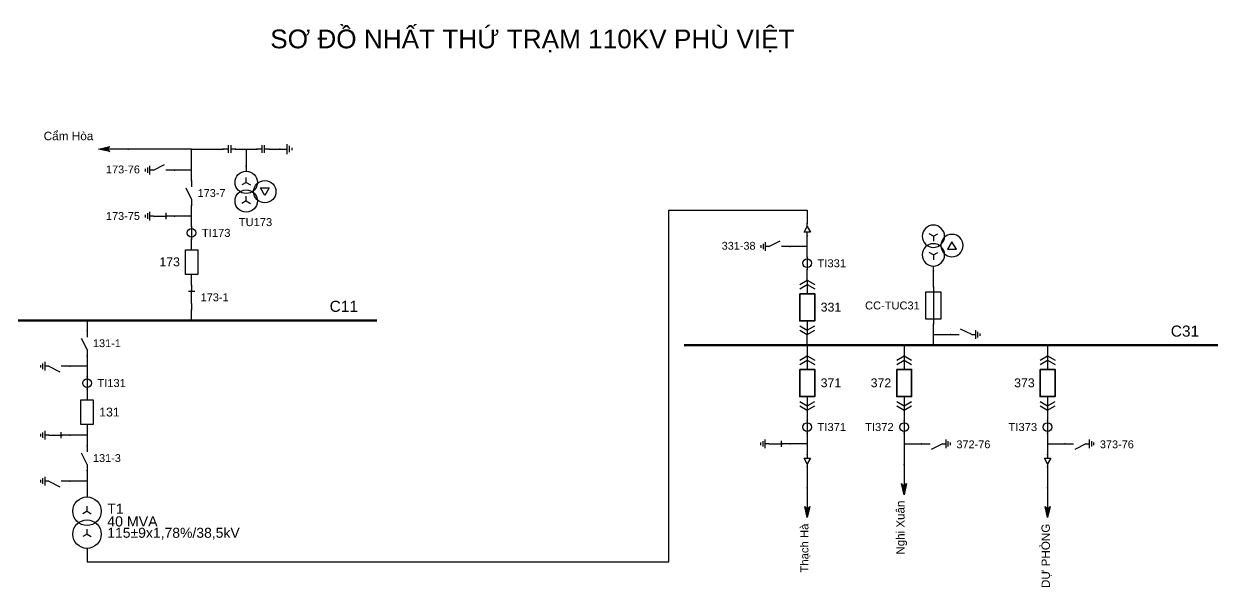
# Model space of a CAD drawing. Header units: millimetres. Extents: x -317 to 397, y 7 to 290.
# Drawn here: x 112.9 to 354, y 176.5 to 290.1 of the extents above; entities that cross this region are included whole.
import ezdxf

# ---------------------------------------------------------------- set-up
doc = ezdxf.new("R2010")
doc.units = ezdxf.units.MM
for name, color, linetype, lineweight in [('BUSBAR_110KV', 1, 'Continuous', 50), ('BUSBAR_35KV', 30, 'Continuous', 50), ('GROUND', 3, 'Continuous', 25), ('HV_110KV', 1, 'Continuous', 25), ('MV_35KV', 30, 'Continuous', 25)]:
    doc.layers.add(name, color=color, linetype=linetype, lineweight=lineweight)
doc.layers.add('SYM_PORTS', color=8, linetype='Continuous', plot=False)
doc.layers.add('TEXT', color=7, linetype='Continuous')
doc.styles.add('SLD_TEXT', font='arial.ttf')

# ---------------------------------------------------------------- blocks, each defined once
blk = doc.blocks.new('SYM_DISCONNECTOR_CLOSED')
at = {"lineweight": 25}
for points in [[(0, 2.5), (0, 1.25)], [(-0.625, 1.25), (0.625, 1.25)], [(0, -1.25), (0, 1.5)], [(0, -1.25), (0, -2.5)]]:
    blk.add_lwpolyline(points, dxfattribs=at)
at = {"layer": 'SYM_PORTS'}
for p in [(0, 2.5), (0, -2.5)]:
    blk.add_point(p, dxfattribs=at)
blk.add_attdef('DEVICE_CODE', (1.625, -0.5), '', height=2)
blk = doc.blocks.new('SYM_CIRCUIT_BREAKER')
at = {"lineweight": 25}
blk.add_lwpolyline([(-1.25, 2.5), (1.25, 2.5), (1.25, -2.5), (-1.25, -2.5)], close=True, dxfattribs=at)
at = {"layer": 'SYM_PORTS'}
for p in [(0, 2.5), (0, -2.5)]:
    blk.add_point(p, dxfattribs=at)
blk.add_attdef('DEVICE_CODE', (2.25, -0.5), '', height=2)
at = {"flags": 1}
blk.add_attdef('RATING', (2.25, -3.5), '', height=2, dxfattribs=at)
blk = doc.blocks.new('SYM_CURRENT_TRANSFORMER')
at = {"lineweight": 25}
blk.add_lwpolyline([(0, 1.25), (0, -1.25)], dxfattribs=at)
blk.add_circle((0, 0), 0.875, dxfattribs=at)
at = {"layer": 'SYM_PORTS'}
for p in [(0, 1.25), (0, -1.25)]:
    blk.add_point(p, dxfattribs=at)
blk.add_attdef('DEVICE_CODE', (1.875, -1.75), '', height=2)
at = {"flags": 1}
blk.add_attdef('RATIO', (1.875, -4.75), '', height=2, dxfattribs=at)
blk = doc.blocks.new('SYM_EARTHING_SWITCH_CLOSED')
at = {"lineweight": 25}
for points in [[(0, 3), (0, 1.25)], [(-0.625, 1.25), (0.625, 1.25)], [(0, -1.25), (0, 1.5)], [(-0.875, -2), (0.875, -2)], [(0, -1.25), (0, -2)], [(-0.5625, -2.4375), (0.5625, -2.4375)], [(-0.25, -2.875), (0.25, -2.875)]]:
    blk.add_lwpolyline(points, dxfattribs=at)
at = {"layer": 'SYM_PORTS'}
blk.add_point((0, 3), dxfattribs=at)
blk.add_attdef('DEVICE_CODE', (1.875, 0), '', height=2)
blk = doc.blocks.new('SYM_DISCONNECTOR_OPEN')
at = {"lineweight": 25}
for points in [[(0, 2.5), (0, 1.25)], [(0, -1.25), (-1.125, 1)], [(0, -1.25), (0, -2.5)]]:
    blk.add_lwpolyline(points, dxfattribs=at)
at = {"layer": 'SYM_PORTS'}
for p in [(0, 2.5), (0, -2.5)]:
    blk.add_point(p, dxfattribs=at)
blk.add_attdef('DEVICE_CODE', (1, -0.5), '', height=2)
blk = doc.blocks.new('SYM_EARTHING_SWITCH_OPEN')
at = {"lineweight": 25}
for points in [[(0, 3), (0, 1.25)], [(0, -1.25), (-1.125, 1)], [(-0.875, -2), (0.875, -2)], [(0, -1.25), (0, -2)], [(-0.5625, -2.4375), (0.5625, -2.4375)], [(-0.25, -2.875), (0.25, -2.875)]]:
    blk.add_lwpolyline(points, dxfattribs=at)
at = {"layer": 'SYM_PORTS'}
blk.add_point((0, 3), dxfattribs=at)
blk.add_attdef('DEVICE_CODE', (1.875, 0), '', height=2)
blk = doc.blocks.new('SYM_COUPLING_CAPACITOR')
at = {"lineweight": 25}
for points in [[(-0.75, 0.25), (0.75, 0.25)], [(0, 1.25), (0, 0.25)], [(-0.75, -0.25), (0.75, -0.25)], [(0, -0.25), (0, -1.25)]]:
    blk.add_lwpolyline(points, dxfattribs=at)
at = {"layer": 'SYM_PORTS'}
for p in [(0, 1.25), (0, -1.25)]:
    blk.add_point(p, dxfattribs=at)
blk.add_attdef('DEVICE_CODE', (1.75, -1.75), '', height=2)
blk = doc.blocks.new('SYM_VOLTAGE_TRANSFORMER')
at = {"lineweight": 25}
for points in [[(0, 4.625), (0, 3.625)], [(0, 1.375), (-0.8625, 0.875)], [(0, 1.375), (0, 2.375)], [(0, 1.375), (0.8625, 0.875)], [(0, -2.375), (-0.8625, -2.875)], [(0, -2.375), (0, -1.375)], [(0, -2.375), (0.8625, -2.875)]]:
    blk.add_lwpolyline(points, dxfattribs=at)
blk.add_lwpolyline([(2.875, 0.25), (4.625, 0.25), (3.75, -1.25)], close=True, dxfattribs=at)
for centre in [(0, 1.375), (3.75, -0.5), (0, -2.375)]:
    blk.add_circle(centre, 2.25, dxfattribs=at)
at = {"layer": 'SYM_PORTS'}
blk.add_point((0, 4.625), dxfattribs=at)
blk.add_attdef('DEVICE_CODE', (7, 1.625), '', height=2)
at = {"flags": 1}
blk.add_attdef('RATIO', (7, -1.375), '', height=2, dxfattribs=at)
blk = doc.blocks.new('SYM_GROUND_SYMBOL')
at = {"lineweight": 25}
for points in [[(0, 1.25), (0, -0.25)], [(-1, -0.25), (1, -0.25)], [(-0.625, -0.75), (0.625, -0.75)], [(-0.25, -1.25), (0.25, -1.25)]]:
    blk.add_lwpolyline(points, dxfattribs=at)
at = {"layer": 'SYM_PORTS'}
blk.add_point((0, 1.25), dxfattribs=at)
blk = doc.blocks.new('SYM_LINE_FEEDER_ARROW')
blk.add_hatch(color=7).paths.add_polyline_path([(0, -3), (-0.5, -0.75), (0, -1.25), (0.5, -0.75)])
at = {"lineweight": 25}
blk.add_lwpolyline([(0, 3), (0, -1.25)], dxfattribs=at)
blk.add_lwpolyline([(0, -3), (-0.5, -0.75), (0, -1.25), (0.5, -0.75)], close=True, dxfattribs=at)
at = {"layer": 'SYM_PORTS'}
blk.add_point((0, 3), dxfattribs=at)
blk.add_attdef('LINE_NAME', (1.5, 0), '', height=2)
blk = doc.blocks.new('SYM_TRANSFORMER_2W')
at = {"lineweight": 25}
for points in [[(0, 2.3125), (0, 3.3125)], [(0, 2.3125), (-0.8625, 1.8125)], [(0, 2.3125), (0.8625, 1.8125)], [(0, -2.3125), (-0.8625, -2.8125)], [(0, -2.3125), (0, -1.3125)], [(0, -2.3125), (0.8625, -2.8125)]]:
    blk.add_lwpolyline(points, dxfattribs=at)
for centre in [(0, 2.3125), (0, -2.3125)]:
    blk.add_circle(centre, 2.875, dxfattribs=at)
at = {"layer": 'SYM_PORTS'}
for p in [(0, 5.1875), (0, -5.1875)]:
    blk.add_point(p, dxfattribs=at)
blk.add_attdef('DEVICE_CODE', (3.875, 2.1875), '', height=2)
at = {"flags": 1}
for tag, p in [('POWER', (3.875, -0.8125)), ('VOLTAGE_RATIO', (3.875, -3.8125))]:
    blk.add_attdef(tag, p, '', height=2, dxfattribs=at)
blk = doc.blocks.new('SYM_DRAWOUT_BREAKER')
at = {"lineweight": 25}
for points in [[(-1.5, 4.625), (0, 5.5), (1.5, 4.625)], [(0, 5.5), (0, 2.75)], [(-1.5, 3.75), (0, 4.625), (1.5, 3.75)], [(-1.5, -3.75), (0, -4.625), (1.5, -3.75)], [(-1.5, -4.625), (0, -5.5), (1.5, -4.625)], [(0, -2.75), (0, -5.5)]]:
    blk.add_lwpolyline(points, dxfattribs=at)
at = {"lineweight": 35}
blk.add_lwpolyline([(-1.5, 2.75), (1.5, 2.75), (1.5, -2.75), (-1.5, -2.75)], close=True, dxfattribs=at)
at = {"layer": 'SYM_PORTS'}
for p in [(0, 5.5), (0, -5.5)]:
    blk.add_point(p, dxfattribs=at)
blk.add_attdef('DEVICE_CODE', (2.5, 2.5), '', height=2)
at = {"flags": 1}
blk.add_attdef('RATING', (2.5, -0.5), '', height=2, dxfattribs=at)
blk = doc.blocks.new('SYM_CABLE_TERMINATION')
at = {"lineweight": 25}
blk.add_lwpolyline([(-0.625, 0.5), (0.625, 0.5), (0, -0.625)], close=True, dxfattribs=at)
for points in [[(0, 1.25), (0, 0.5)], [(0, -0.625), (0, -1.25)]]:
    blk.add_lwpolyline(points, dxfattribs=at)
at = {"layer": 'SYM_PORTS'}
for p in [(0, 1.25), (0, -1.25)]:
    blk.add_point(p, dxfattribs=at)
blk = doc.blocks.new('SYM_FUSE_DISCONNECTOR')
at = {"lineweight": 25}
blk.add_lwpolyline([(-1.5, 2.75), (1.5, 2.75), (1.5, -2.75), (-1.5, -2.75)], close=True, dxfattribs=at)
blk.add_lwpolyline([(0, 3.75), (0, -3.75)], dxfattribs=at)
at = {"layer": 'SYM_PORTS'}
for p in [(0, 3.75), (0, -3.75)]:
    blk.add_point(p, dxfattribs=at)
blk.add_attdef('DEVICE_CODE', (2.5, 0.75), '', height=2)
at = {"flags": 1}
blk.add_attdef('RATING', (2.5, -2.25), '', height=2, dxfattribs=at)

msp = doc.modelspace()

# ---------------------------------------------------------------- linework, layer by layer
at = {"layer": 'BUSBAR_110KV', "const_width": 0.451}
msp.add_lwpolyline([(65.81, 230.27), (184.08, 230.27)], dxfattribs=at)
at = {"layer": 'BUSBAR_35KV', "const_width": 0.451}
msp.add_lwpolyline([(246.08, 225.27), (353.81, 225.27)], dxfattribs=at)
at = {"layer": 'GROUND'}
msp.add_lwpolyline([(162.35, 264.82), (164.48, 264.82)], dxfattribs=at)
at = {"layer": 'HV_110KV'}
for points in [[(146.7, 264.82), (133.92, 264.82)], [(146.7, 260.56), (146.7, 264.82)], [(146.7, 264.82), (153.09, 264.82)], [(155.59, 264.82), (157.72, 264.82)], [(157.72, 264.82), (157.72, 261.35)], [(157.72, 264.82), (159.85, 264.82)], [(146.7, 260.56), (143.23, 260.56)], [(146.7, 258.43), (146.7, 260.56)], [(146.7, 251.3), (146.7, 253.43)], [(146.7, 251.3), (143.23, 251.3)], [(146.7, 249.17), (146.7, 251.3)], [(146.7, 244.53), (146.7, 246.67)], [(146.7, 237.4), (146.7, 239.53)], [(146.7, 230.27), (146.7, 232.4)], [(125.6, 230.27), (125.6, 228.14)], [(125.6, 223.14), (125.6, 221.01)], [(125.6, 221.01), (122.12, 221.01)], [(125.6, 221.01), (125.6, 218.88)], [(125.6, 216.38), (125.6, 214.25)], [(125.6, 209.25), (125.6, 207.12)], [(125.6, 207.12), (122.12, 207.12)], [(125.6, 207.12), (125.6, 204.99)], [(125.6, 197.86), (122.12, 197.86)], [(125.6, 199.99), (125.6, 197.86)], [(125.6, 197.86), (125.6, 194.66)]]:
    msp.add_lwpolyline(points, dxfattribs=at)
at = {"layer": 'MV_35KV'}
for points in [[(125.6, 184.29), (125.6, 181.59), (243, 181.59), (243, 252.5), (270.93, 252.5), (270.93, 249.8)], [(270.93, 245.17), (270.93, 247.3)], [(270.93, 245.17), (267.46, 245.17)], [(270.93, 243.03), (270.93, 245.17)], [(270.93, 238.4), (270.93, 240.53)], [(296.39, 237.03), (296.39, 240.23)], [(296.39, 227.4), (296.39, 229.53)], [(270.93, 225.27), (270.93, 227.4)], [(296.39, 225.27), (296.39, 227.4)], [(296.39, 227.4), (299.86, 227.4)], [(270.93, 225.27), (270.93, 223.14)], [(290.48, 225.27), (290.48, 223.14)], [(319.43, 225.27), (319.43, 223.14)], [(270.93, 212.14), (270.93, 210.01)], [(290.48, 212.14), (290.48, 210.01)], [(319.43, 212.14), (319.43, 210.01)], [(270.93, 207.51), (270.93, 205.38)], [(290.48, 207.51), (290.48, 205.38)], [(319.43, 207.51), (319.43, 205.38)], [(270.93, 205.38), (267.46, 205.38)], [(270.93, 205.38), (270.93, 203.25)], [(290.48, 205.38), (293.96, 205.38)], [(290.48, 205.38), (290.48, 201.12)], [(319.43, 205.38), (322.9, 205.38)], [(319.43, 205.38), (319.43, 203.25)], [(270.93, 200.75), (270.93, 196.49)], [(319.43, 200.75), (319.43, 196.49)]]:
    msp.add_lwpolyline(points, dxfattribs=at)

# ---------------------------------------------------------------- block references
at = {"layer": 'GROUND'}
for name, p, rotation in [('SYM_COUPLING_CAPACITOR', (161.1, 264.82), 270), ('SYM_GROUND_SYMBOL', (165.73, 264.82), 90)]:
    msp.add_blockref(name, p, dxfattribs=dict(at, rotation=rotation))
at = {"layer": 'HV_110KV', "rotation": 270}
for name, p in [('SYM_LINE_FEEDER_ARROW', (130.92, 264.82)), ('SYM_COUPLING_CAPACITOR', (154.34, 264.82))]:
    msp.add_blockref(name, p, dxfattribs=at)
at = {"layer": 'HV_110KV'}
ref = msp.add_blockref('SYM_EARTHING_SWITCH_OPEN', (140.23, 260.56), dxfattribs=dict(at, rotation=270))
ref.add_attrib('DEVICE_CODE', '173-76', (129.42, 259.92), dxfattribs={"layer": 'TEXT', "height": 1.576, "style": 'SLD_TEXT'})
ref = msp.add_blockref('SYM_VOLTAGE_TRANSFORMER', (157.72, 256.72), dxfattribs=at)
ref.add_attrib('DEVICE_CODE', 'TU173', (156.23, 249.28), dxfattribs={"layer": 'TEXT', "height": 1.606, "style": 'SLD_TEXT'})
ref = msp.add_blockref('SYM_DISCONNECTOR_OPEN', (146.7, 255.93), dxfattribs=at)
ref.add_attrib('DEVICE_CODE', '173-7', (147.9, 255.16), dxfattribs={"layer": 'TEXT', "height": 1.578, "style": 'SLD_TEXT'})
ref = msp.add_blockref('SYM_EARTHING_SWITCH_CLOSED', (140.23, 251.3), dxfattribs=dict(at, rotation=270))
ref.add_attrib('DEVICE_CODE', '173-75', (129.42, 250.53), dxfattribs={"layer": 'TEXT', "height": 1.576, "style": 'SLD_TEXT'})
ref = msp.add_blockref('SYM_CURRENT_TRANSFORMER', (146.7, 247.92), dxfattribs=at)
ref.add_attrib('DEVICE_CODE', 'TI173', (148.78, 247.11), dxfattribs={"layer": 'TEXT', "height": 1.615, "style": 'SLD_TEXT'})
ref = msp.add_blockref('SYM_CIRCUIT_BREAKER', (146.7, 242.03), dxfattribs=at)
ref.add_attrib('DEVICE_CODE', '173', (140.2, 241.18), dxfattribs={"layer": 'TEXT', "height": 1.782, "style": 'SLD_TEXT'})
ref = msp.add_blockref('SYM_DISCONNECTOR_CLOSED', (146.7, 234.9), dxfattribs=at)
ref.add_attrib('DEVICE_CODE', '173-1', (148.53, 234.14), dxfattribs={"layer": 'TEXT', "height": 1.578, "style": 'SLD_TEXT'})
ref = msp.add_blockref('SYM_DISCONNECTOR_OPEN', (125.6, 225.64), dxfattribs=at)
ref.add_attrib('DEVICE_CODE', '131-1', (126.8, 224.88), dxfattribs={"layer": 'TEXT', "height": 1.574, "style": 'SLD_TEXT'})
ref = msp.add_blockref('SYM_EARTHING_SWITCH_OPEN', (119.12, 221.01), dxfattribs=dict(at, xscale=-1, rotation=270))
ref.add_attrib('DEVICE_CODE', '131-15', (108.32, 220.12), dxfattribs={"layer": 'TEXT', "extrusion": (0, 0, -1), "height": 1.572, "style": 'SLD_TEXT'})
ref = msp.add_blockref('SYM_CURRENT_TRANSFORMER', (125.6, 217.63), dxfattribs=at)
ref.add_attrib('DEVICE_CODE', 'TI131', (127.68, 216.83), dxfattribs={"layer": 'TEXT', "height": 1.611, "style": 'SLD_TEXT'})
ref = msp.add_blockref('SYM_CIRCUIT_BREAKER', (125.6, 211.75), dxfattribs=at)
ref.add_attrib('DEVICE_CODE', '131', (128.05, 210.89), dxfattribs={"layer": 'TEXT', "height": 1.782, "style": 'SLD_TEXT'})
ref = msp.add_blockref('SYM_EARTHING_SWITCH_CLOSED', (119.12, 207.12), dxfattribs=dict(at, xscale=-1, rotation=270))
ref.add_attrib('DEVICE_CODE', '131-35', (108.32, 206.36), dxfattribs={"layer": 'TEXT', "extrusion": (0, 0, -1), "height": 1.572, "style": 'SLD_TEXT'})
ref = msp.add_blockref('SYM_DISCONNECTOR_OPEN', (125.6, 202.49), dxfattribs=at)
ref.add_attrib('DEVICE_CODE', '131-3', (126.8, 201.72), dxfattribs={"layer": 'TEXT', "height": 1.574, "style": 'SLD_TEXT'})
ref = msp.add_blockref('SYM_EARTHING_SWITCH_OPEN', (119.12, 197.86), dxfattribs=dict(at, xscale=-1, rotation=270))
ref.add_attrib('DEVICE_CODE', '131-38', (108.32, 196.97), dxfattribs={"layer": 'TEXT', "extrusion": (0, 0, -1), "height": 1.572, "style": 'SLD_TEXT'})
ref = msp.add_blockref('SYM_TRANSFORMER_2W', (125.6, 189.48), dxfattribs=at)
ref.add_attrib('DEVICE_CODE', 'T1', (129.68, 191.29), dxfattribs={"layer": 'TEXT', "height": 2.016, "style": 'SLD_TEXT'})
at = {"layer": 'MV_35KV'}
ref = msp.add_blockref('SYM_VOLTAGE_TRANSFORMER', (296.39, 244.86), dxfattribs=dict(at, xscale=-1, rotation=180))
ref.add_attrib('DEVICE_CODE', 'TUC31', (294.7, 250.7), dxfattribs={"layer": 'TEXT', "extrusion": (0, 0, -1), "height": 1.601, "style": 'SLD_TEXT'})
at = {"layer": 'MV_35KV', "rotation": 180}
msp.add_blockref('SYM_CABLE_TERMINATION', (270.93, 248.55), dxfattribs=at)
at = {"layer": 'MV_35KV'}
ref = msp.add_blockref('SYM_EARTHING_SWITCH_OPEN', (264.46, 245.17), dxfattribs=dict(at, rotation=270))
ref.add_attrib('DEVICE_CODE', '331-38', (253.66, 244.53), dxfattribs={"layer": 'TEXT', "height": 1.572, "style": 'SLD_TEXT'})
ref = msp.add_blockref('SYM_CURRENT_TRANSFORMER', (270.93, 241.78), dxfattribs=at)
ref.add_attrib('DEVICE_CODE', 'TI331', (273.01, 240.98), dxfattribs={"layer": 'TEXT', "height": 1.611, "style": 'SLD_TEXT'})
ref = msp.add_blockref('SYM_DRAWOUT_BREAKER', (270.93, 232.9), dxfattribs=at)
ref.add_attrib('DEVICE_CODE', '331', (273.64, 232.05), dxfattribs={"layer": 'TEXT', "height": 1.782, "style": 'SLD_TEXT'})
ref = msp.add_blockref('SYM_FUSE_DISCONNECTOR', (296.39, 233.28), dxfattribs=at)
ref.add_attrib('DEVICE_CODE', 'CC-TUC31', (282.6, 232.48), dxfattribs={"layer": 'TEXT', "height": 1.598, "style": 'SLD_TEXT'})
ref = msp.add_blockref('SYM_EARTHING_SWITCH_OPEN', (302.86, 227.4), dxfattribs=dict(at, xscale=-1, rotation=90))
ref.add_attrib('DEVICE_CODE', 'TUC31-14', (306.94, 226.73), dxfattribs={"layer": 'TEXT', "extrusion": (0, 0, -1), "height": 1.595, "style": 'SLD_TEXT'})
ref = msp.add_blockref('SYM_DRAWOUT_BREAKER', (270.93, 217.64), dxfattribs=at)
ref.add_attrib('DEVICE_CODE', '371', (273.64, 216.79), dxfattribs={"layer": 'TEXT', "height": 1.782, "style": 'SLD_TEXT'})
ref = msp.add_blockref('SYM_DRAWOUT_BREAKER', (290.48, 217.64), dxfattribs=at)
ref.add_attrib('DEVICE_CODE', '372', (283.73, 216.79), dxfattribs={"layer": 'TEXT', "height": 1.782, "style": 'SLD_TEXT'})
ref = msp.add_blockref('SYM_DRAWOUT_BREAKER', (319.43, 217.64), dxfattribs=at)
ref.add_attrib('DEVICE_CODE', '373', (312.68, 216.79), dxfattribs={"layer": 'TEXT', "height": 1.782, "style": 'SLD_TEXT'})
ref = msp.add_blockref('SYM_CURRENT_TRANSFORMER', (270.93, 208.76), dxfattribs=at)
ref.add_attrib('DEVICE_CODE', 'TI371', (273.01, 207.96), dxfattribs={"layer": 'TEXT', "height": 1.615, "style": 'SLD_TEXT'})
ref = msp.add_blockref('SYM_CURRENT_TRANSFORMER', (290.48, 208.76), dxfattribs=at)
ref.add_attrib('DEVICE_CODE', 'TI372', (282.6, 207.96), dxfattribs={"layer": 'TEXT', "height": 1.615, "style": 'SLD_TEXT'})
ref = msp.add_blockref('SYM_CURRENT_TRANSFORMER', (319.43, 208.76), dxfattribs=at)
ref.add_attrib('DEVICE_CODE', 'TI373', (311.55, 207.96), dxfattribs={"layer": 'TEXT', "height": 1.615, "style": 'SLD_TEXT'})
ref = msp.add_blockref('SYM_EARTHING_SWITCH_CLOSED', (264.46, 205.38), dxfattribs=dict(at, xscale=-1, rotation=270))
ref.add_attrib('DEVICE_CODE', '371-76', (253.66, 204.62), dxfattribs={"layer": 'TEXT', "extrusion": (0, 0, -1), "height": 1.576, "style": 'SLD_TEXT'})
ref = msp.add_blockref('SYM_EARTHING_SWITCH_OPEN', (296.96, 205.38), dxfattribs=dict(at, rotation=90))
ref.add_attrib('DEVICE_CODE', '372-76', (301.03, 204.49), dxfattribs={"layer": 'TEXT', "height": 1.576, "style": 'SLD_TEXT'})
ref = msp.add_blockref('SYM_EARTHING_SWITCH_OPEN', (325.9, 205.38), dxfattribs=dict(at, rotation=90))
ref.add_attrib('DEVICE_CODE', '373-76', (329.98, 204.49), dxfattribs={"layer": 'TEXT', "height": 1.576, "style": 'SLD_TEXT'})
for name, p in [('SYM_CABLE_TERMINATION', (270.93, 202)), ('SYM_CABLE_TERMINATION', (319.43, 202)), ('SYM_LINE_FEEDER_ARROW', (290.48, 198.12)), ('SYM_LINE_FEEDER_ARROW', (270.93, 193.49)), ('SYM_LINE_FEEDER_ARROW', (319.43, 193.49))]:
    msp.add_blockref(name, p, dxfattribs=at)

# ---------------------------------------------------------------- texts
at = {"layer": 'TEXT', "attachment_point": 7, "style": 'SLD_TEXT'}
for s, insert, char_height in [('SƠ ĐỒ NHẤT THỨ TRẠM 110KV PHÙ VIỆT', (162.57, 284.3), 3.7779), ('Cẩm Hòa', (116.85, 266.58), 1.699), ('C11', (174.56, 231.96), 2.236), ('C31', (344.29, 226.96), 2.236), ('40 MVA', (129.68, 188.68), 2.044), ('115±9x1,78%/38,5kV', (129.68, 186.06), 2.0145)]:
    msp.add_mtext(s, dxfattribs=dict(at, insert=insert, char_height=char_height))
at = {"layer": 'TEXT', "attachment_point": 7, "rotation": 90, "style": 'SLD_TEXT'}
for s, insert, char_height in [('Nghi Xuân', (291.06, 183.04), 1.668), ('Thạch Hà', (271.53, 179.42), 1.63), ('DỰ PHÒNG', (320.26, 176.3), 1.684)]:
    msp.add_mtext(s, dxfattribs=dict(at, insert=insert, char_height=char_height))

doc.saveas('drawing.dxf')
